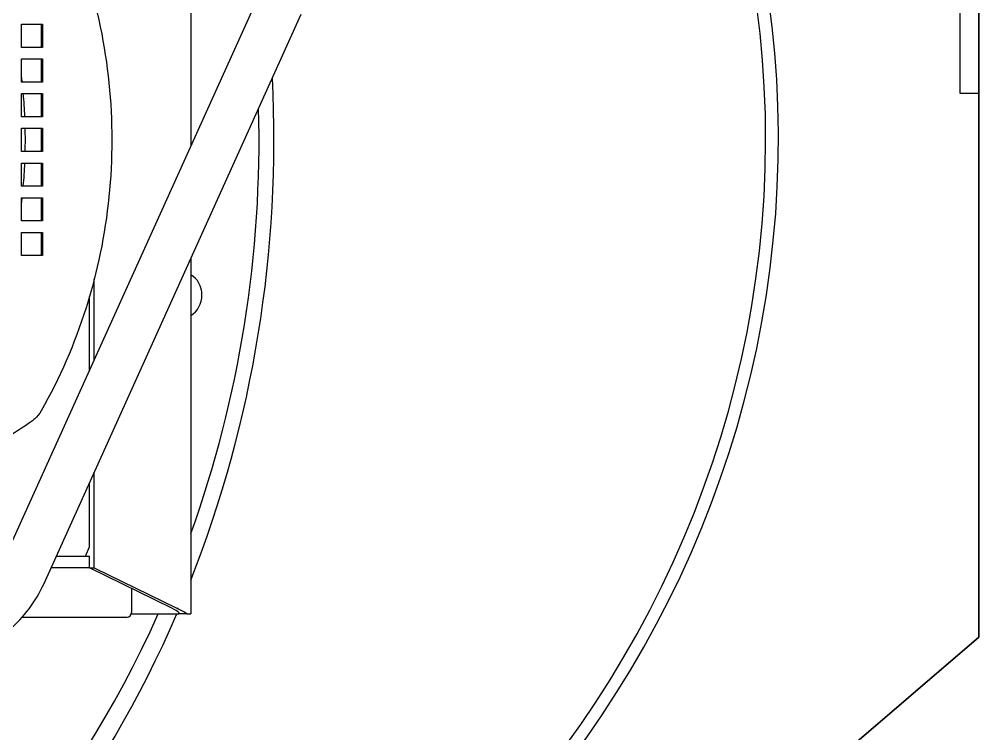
# Model space of a CAD drawing. Header units: millimetres. Extents: x -4172 to 126100, y -2 to 142133.
# Drawn here: x 100575.4 to 100990.6, y 43460.7 to 43769.8 of the extents above; entities that cross this region are included whole.
import ezdxf

# ---------------------------------------------------------------- set-up
doc = ezdxf.new("R2010")
doc.units = ezdxf.units.MM
doc.header["$LTSCALE"] = 100
doc.layers.add('Visible', color=7, linetype='Continuous', lineweight=25)

msp = doc.modelspace()

# ---------------------------------------------------------------- linework, layer by layer
at = {"layer": 'Visible'}
for p, q in [((100990.64, 44052.58), (100990.64, 43502.58)), ((100649.72, 43845.29), (100649.72, 43714.89)), ((100982.64, 43737.58), (100982.64, 43817.58)), ((100990.64, 43737.58), (100990.64, 43817.58)), ((100567.86, 43533.73), (100679.23, 43780.19)), ((100586.09, 43525.49), (100697.45, 43771.96)), ((100576.46, 43767.58), (100585.52, 43767.58)), ((100576.46, 43757.58), (100576.46, 43767.58)), ((100585.1, 43757.58), (100585.1, 43767.58)), ((100585.52, 43767.58), (100585.52, 43757.58)), ((100585.52, 43757.58), (100576.46, 43757.58)), ((100576.46, 43752.58), (100585.52, 43752.58)), ((100576.46, 43742.58), (100576.46, 43752.58)), ((100585.1, 43742.58), (100585.1, 43752.58)), ((100585.52, 43752.58), (100585.52, 43742.58)), ((100585.52, 43742.58), (100576.46, 43742.58)), ((100576.46, 43737.58), (100585.52, 43737.58)), ((100576.46, 43727.58), (100576.46, 43737.58)), ((100585.1, 43727.58), (100585.1, 43737.58)), ((100585.52, 43737.58), (100585.52, 43727.58)), ((100990.64, 43737.58), (100982.64, 43737.58)), ((100990.64, 43502.58), (100990.64, 43737.58)), ((100585.52, 43727.58), (100576.46, 43727.58)), ((100576.46, 43722.58), (100585.52, 43722.58)), ((100576.46, 43712.58), (100576.46, 43722.58)), ((100585.1, 43712.58), (100585.1, 43722.58)), ((100585.52, 43722.58), (100585.52, 43712.58)), ((100585.52, 43712.58), (100576.46, 43712.58)), ((100576.46, 43697.58), (100576.46, 43707.58)), ((100576.46, 43707.58), (100585.52, 43707.58)), ((100585.1, 43697.58), (100585.1, 43707.58)), ((100585.52, 43707.58), (100585.52, 43697.58)), ((100585.52, 43697.58), (100576.46, 43697.58)), ((100576.46, 43682.58), (100576.46, 43692.58)), ((100576.46, 43692.58), (100585.52, 43692.58)), ((100585.1, 43682.58), (100585.1, 43692.58)), ((100585.52, 43692.58), (100585.52, 43682.58)), ((100585.52, 43682.58), (100576.46, 43682.58)), ((100576.46, 43667.58), (100576.46, 43677.58)), ((100576.46, 43677.58), (100585.52, 43677.58)), ((100585.1, 43667.58), (100585.1, 43677.58)), ((100585.52, 43677.58), (100585.52, 43667.58)), ((100585.52, 43667.58), (100576.46, 43667.58)), ((100649.72, 43666.31), (100649.72, 43512.58)), ((100607.95, 43622.44), (100607.95, 43657.48)), ((100605.83, 43617.76), (100605.83, 43649.78)), ((100584.98, 43600.41), (100584.98, 43600.41)), ((100607.95, 43532.58), (100607.95, 43573.87)), ((100605.83, 43541.58), (100605.83, 43569.19)), ((100604.14, 43537.58), (100605.83, 43541.58)), ((100591.55, 43537.58), (100605.83, 43537.58)), ((100605.83, 43532.58), (100605.83, 43537.58)), ((100605.83, 43532.58), (100589.29, 43532.58)), ((100605.83, 43532.58), (100607.95, 43532.58)), ((100641.54, 43515.03), (100605.83, 43532.58)), ((100607.95, 43532.58), (100643.66, 43515.03)), ((100623.98, 43523.66), (100623.98, 43513.23)), ((100623.88, 43512.58), (100644.2, 43512.58)), ((100647.98, 43512.58), (100644.2, 43512.58)), ((100647.98, 43512.58), (100649.72, 43512.58)), ((100576.8, 43511.23), (100622.17, 43511.23)), ((100990.64, 43502.58), (100640.64, 43202.58)), ((100640.64, 43202.58), (100990.64, 43502.58)), ((100990.64, 43502.58), (100990.64, 43502.58))]:
    msp.add_line(p, q, dxfattribs=at)
for centre, major_axis, ratio, start_param, end_param in [((100372.63, 43717.58), (531.28, 0), 0.906308, 1.669607, 7.667492), ((100372.63, 43717.58), (525.76, 0), 0.906308, 1.622486, 7.735357), ((100390.67, 43717.58), (0, -206.82), 0.906308, 1.691969, 1.703961), ((100253.81, 43717.58), (0, 476.5), 0.906308, 4.301486, 4.768627), ((100390.67, 43717.58), (0, -206.82), 0.906308, 1.619166, 1.667649), ((100261.42, 43717.58), (0, 461), 0.906308, 4.334314, 4.741971), ((100390.67, 43717.58), (0, -206.82), 0.906308, 1.546619, 1.594974), ((100390.67, 43717.58), (0, -206.82), 0.906308, 1.473944, 1.522427), ((100390.67, 43717.58), (0, -206.82), 0.906308, 1.437631, 1.449623), ((100645.44, 43650.47), (0, -10), 0.906308, 0.492071, 2.649522), ((100261.42, 43717.58), (0, -461), 0.906308, 6.222547, 7.393159), ((100253.81, 43717.58), (0, -476.5), 0.906308, 0.1244, 1.126059), ((100622.17, 43513.23), (0, -2), 0.906308, 0, 1.570796), ((100639.22, 43515.03), (5.49, -2.28), 0.161162, 5.913849, 7.484645), ((100639.22, 43515.03), (10.48, -4.36), 0.161162, 0.650143, 1.20146)]:
    msp.add_ellipse(centre, major_axis=major_axis, ratio=ratio, start_param=start_param, end_param=end_param, dxfattribs=at)
for points, knots in [([(100584.99, 43834.73), (100592.94, 43820.73), (100599.44, 43805.78), (100609.27, 43774.68), (100612.6, 43758.53), (100615.93, 43725.85), (100615.93, 43709.31), (100612.6, 43676.62), (100609.27, 43660.48), (100599.44, 43629.38), (100592.93, 43614.42), (100584.98, 43600.41)], [5.723807, 5.723807, 5.723807, 5.723807, 5.947517, 5.947517, 6.171296, 6.171296, 6.395075, 6.395075, 6.618854, 6.618854, 6.842632, 6.842632, 6.842632, 6.842632]), ([(100584.98, 43600.41), (100584.24, 43599.11), (100583.28, 43597.91), (100581.74, 43596.52), (100581.28, 43596.15), (100580.81, 43595.82)], [0, 0, 0, 0, 0.4493093, 0.4493093, 0.623893, 0.623893, 0.623893, 0.623893]), ([(100580.74, 43595.77), (100574.34, 43591.35), (100567.7, 43587.31), (100554.05, 43580.08), (100547.03, 43576.88), (100532.7, 43571.37), (100525.39, 43569.05), (100510.57, 43565.33), (100503.06, 43563.92), (100487.94, 43562.05), (100480.34, 43561.58), (100472.73, 43561.58)], [1.0113043, 1.0113043, 1.0113043, 1.0113043, 1.1232027, 1.1232027, 1.2351011, 1.2351011, 1.3469995, 1.3469995, 1.4588979, 1.4588979, 1.5707963, 1.5707963, 1.5707963, 1.5707963]), ([(100537.49, 43492.74), (100541.5, 43492.74), (100545.53, 43493.27), (100553.41, 43495.31), (100557.26, 43496.81), (100564.57, 43500.67), (100568.02, 43503.03), (100574.36, 43508.44), (100577.24, 43511.5), (100582.25, 43518.14), (100584.39, 43521.73), (100586.09, 43525.49)], [4.712389, 4.712389, 4.712389, 4.712389, 4.97087, 4.97087, 5.229351, 5.229351, 5.487832, 5.487832, 5.746313, 5.746313, 6.004794, 6.004794, 6.004794, 6.004794])]:
    msp.add_open_spline(points, degree=3, knots=knots, dxfattribs=at)
msp.add_open_spline([(100580.74, 43595.78), (100580.74, 43595.78), (100580.74, 43595.77), (100580.74, 43595.77)], degree=3, dxfattribs=at)

doc.saveas('drawing.dxf')
